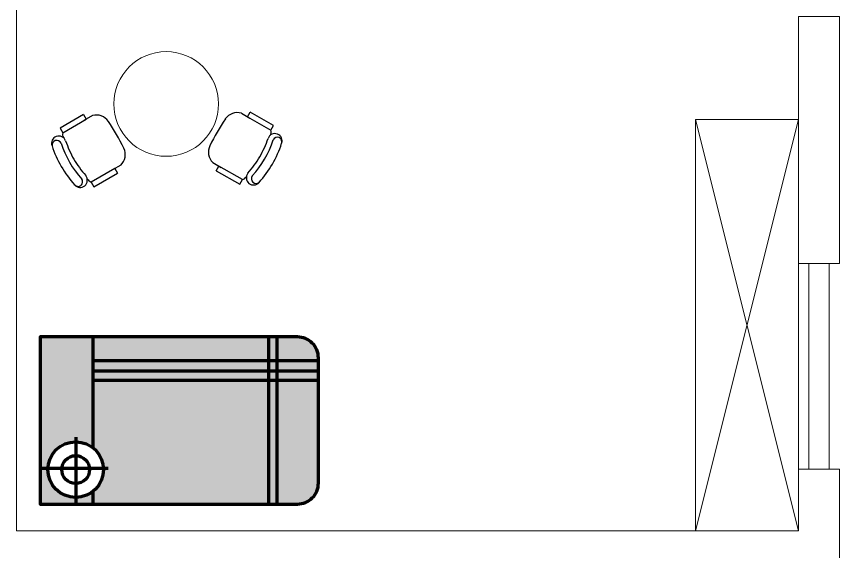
# Model space of a CAD drawing. Header units: inches. Extents: x -179 to 300, y 123 to 718.
# Drawn here: x -147.842 to -143.842, y 221.696 to 224.296 of the extents above; entities that cross this region are included whole.
import ezdxf

# ---------------------------------------------------------------- set-up
doc = ezdxf.new("R2010")
doc.units = ezdxf.units.IN
doc.header["$MEASUREMENT"] = 0
doc.linetypes.add('ACAD_ISO02W100', pattern=[15, 12, -3])
doc.layers.add('FUR', color=6, linetype='Continuous')

# ---------------------------------------------------------------- blocks, each defined once
blk = doc.blocks.new('标准房1200床')
at = {"linetype": 'ACAD_ISO02W100', "lineweight": 100, "true_color": 0xcd6928}
h = blk.add_hatch(color=32, dxfattribs=at)
h.dxf.hatch_style = 1
h.paths.add_polyline_path([(-382.7, 797.9, -0.225056), (-456.1, 952.7, -0.225056), (-382.7, 1107.5), (-382.7, 1200), (-1641.1, 1200), (-1641.1, 312.8), (-382.7, 312.8)])
h.paths.add_polyline_path([(-382.7, 171.5), (-1641.1, 171.5), (-1641.1, 0), (-382.7, 0)])
h.paths.add_polyline_path([(-1700.7, 171.5), (-2000, 171.5), (-2000, 150, 0.414214), (-1850, 0), (-1700.7, 0)])
h.paths.add_polyline_path([(-1700.7, 1200), (-1850, 1200, 0.414214), (-2000, 1050), (-2000, 312.8), (-1700.7, 312.8)])
at = {"linetype": 'ACAD_ISO02W100', "lineweight": 100, "true_color": 0x642165}
h = blk.add_hatch(color=219, dxfattribs=at)
h.dxf.hatch_style = 1
h.paths.add_polyline_path([(-382.7, 245.9), (-1641.1, 245.9), (-1641.1, 171.5), (-382.7, 171.5)])
h.paths.add_polyline_path([(-382.7, 312.8), (-1641.1, 312.8), (-1641.1, 245.9), (-382.7, 245.9)])
h.paths.add_polyline_path([(-1641.1, 312.8), (-1700.7, 312.8), (-1700.7, 245.9), (-1641.1, 245.9)])
h.paths.add_polyline_path([(-1641.1, 245.9), (-1700.7, 245.9), (-1700.7, 171.5), (-1641.1, 171.5)])
h.paths.add_polyline_path([(-1641.1, 171.5), (-1700.7, 171.5), (-1700.7, 0), (-1641.1, 0)])
h.paths.add_polyline_path([(-1700.7, 245.9), (-2000, 245.9), (-2000, 171.5), (-1700.7, 171.5)])
h.paths.add_polyline_path([(-1700.7, 312.8), (-2000, 312.8), (-2000, 245.9), (-1700.7, 245.9)])
h.paths.add_polyline_path([(-1641.1, 1200), (-1700.7, 1200), (-1700.7, 312.8), (-1641.1, 312.8)])
h.paths.add_polyline_path([(0, 1200), (-382.7, 1200), (-382.7, 1107.5, -0.632579), (-56.1, 952.7, -0.632579), (-382.7, 797.9), (-382.7, 0), (0, 0)])
at = {"lineweight": 100}
for p, q in [((-1700.7, 0), (-1700.7, 1200)), ((-1641.1, 0), (-1641.1, 1200)), ((-382.7, 1200), (-382.7, 1107.5)), ((-256.6, 719.6), (-256.6, 1194)), ((-489.1, 944.7), (-11.9, 944.7)), ((-382.7, 797.9), (-382.7, 0)), ((-2000, 312.8), (-382.7, 312.8)), ((-2000, 245.9), (-382.7, 245.9)), ((-2000, 171.5), (-382.7, 171.5))]:
    blk.add_line(p, q, dxfattribs=at)
blk.add_lwpolyline([(-1850, 0), (0, 0), (0, 1200), (-1850, 1200, 0.414214), (-2000, 1050), (-2000, 150, 0.414214)], format="xyb", close=True, dxfattribs=at)
for radius in [200, 100]:
    blk.add_circle((-256.1, 952.7), radius, dxfattribs=at)
blk = doc.blocks.new('CH3')
for p, q in [((-259.1, 349.2), (-259.1, 141.4)), ((-218.2, 349.2), (-259.1, 349.2)), ((-218.2, 142.2), (-218.2, 349.2)), ((258.7, 349.6), (217.8, 349.6)), ((217.8, 349.6), (217.8, 141.9)), ((258.7, 141.9), (258.7, 349.6)), ((-218.2, 89.1), (-218.2, 162.9)), ((217.8, 87.4), (217.8, 162.2))]:
    blk.add_line(p, q)
at = {"linetype": 'Continuous'}
for p, q in [((-218, 141.4), (-259.1, 141.4)), ((258.7, 141.9), (217.8, 141.9))]:
    blk.add_line(p, q, dxfattribs=at)
for centre, radius, start, end in [((-163.1, 415.9), 55.3, 99.89884, 279.75221), ((-165.7, 435.5), 35.2, 94.91276, 274.91276), ((0, -347.9), 836.2, 78.08993, 101.91007), ((163.1, 415.9), 55.3, 260.24779, 80.10116), ((158.8, 436.6), 36.2, 265.08724, 70.32125), ((-3.5, -349.1), 766.3, 78.01124, 101.98876), ((18.4, -534.9), 912.7, 91.15667, 100.87136), ((-18.4, -534.9), 912.7, 79.12864, 88.84333), ((-110.6, 114.5), 110.6, 193.25658, 265.9234), ((110.6, 114.5), 110.6, 274.0766, 345.83344), ((0, 1665.8), 1665.8, 265.9234, 274.0766)]:
    blk.add_arc(centre, radius, start, end, dxfattribs=at)
for centre, start, end in [((-180.9, 308.9), 90.72261, 132.8382), ((180.4, 309.4), 47.1618, 87.57171)]:
    blk.add_arc(centre, 54.9, start, end)

msp = doc.modelspace()

# ---------------------------------------------------------------- linework, layer by layer
at = {"lineweight": 0}
for p, q in [((-147.84211, 224.34045), (-147.84211, 221.79621)), ((-144.04211, 224.29621), (-144.04211, 223.09621)), ((-144.04211, 222.09621), (-144.04211, 221.79621)), ((-147.84211, 221.79621), (-144.04211, 221.79621))]:
    msp.add_line(p, q, dxfattribs=at)
at = {"color": 40, "linetype": 'ACAD_ISO02W100', "lineweight": 0, "true_color": 0xf8d731}
for p, q in [((-144.04211, 224.29621), (-143.84211, 224.29621)), ((-144.04211, 223.09621), (-143.84211, 223.09621)), ((-144.04211, 222.09621), (-143.84211, 222.09621))]:
    msp.add_line(p, q, dxfattribs=at)
at = {"color": 40, "lineweight": 0, "true_color": 0xf8d731}
for p, q in [((-143.84211, 224.29621), (-143.84211, 223.09621)), ((-143.99211, 223.09621), (-143.99211, 222.09621)), ((-143.89211, 223.09621), (-143.89211, 222.09621)), ((-143.84211, 222.09621), (-143.84211, 218.59621))]:
    msp.add_line(p, q, dxfattribs=at)
at = {"color": 6, "linetype": 'ACAD_ISO02W100', "lineweight": 0}
for p, q in [((-144.04211, 223.79621), (-144.54211, 223.79621)), ((-144.54211, 223.79621), (-144.54211, 221.79621)), ((-144.04211, 223.79621), (-144.54211, 221.79621)), ((-144.54211, 223.79621), (-144.04211, 221.79621)), ((-144.04211, 221.79621), (-144.04211, 223.79621)), ((-144.54211, 221.79621), (-144.04211, 221.79621))]:
    msp.add_line(p, q, dxfattribs=at)
at = {"layer": 'FUR', "lineweight": 0}
msp.add_circle((-147.11471, 223.871), 0.25421, dxfattribs=at)

# ---------------------------------------------------------------- block references
for name, p, xscale, yscale, zscale, rotation in [('CH3', (-147.35564, 223.72246), 0.0006355151132592622, 0.0006355151132592622, 0.0006355151132592622, 119.9999999999999), ('CH3', (-146.86698, 223.73424), 0.0006355151132592617, 0.0006355151132592617, 0.0006355151132592617, 239.9999999999998), ('标准房1200床', (-147.72759, 222.73871), 0.0006764931491182054, 0.0006764931491182054, 0.0006764931491182054, 180)]:
    msp.add_blockref(name, p, dxfattribs=dict(at, xscale=xscale, yscale=yscale, zscale=zscale, rotation=rotation))

doc.saveas('drawing.dxf')
